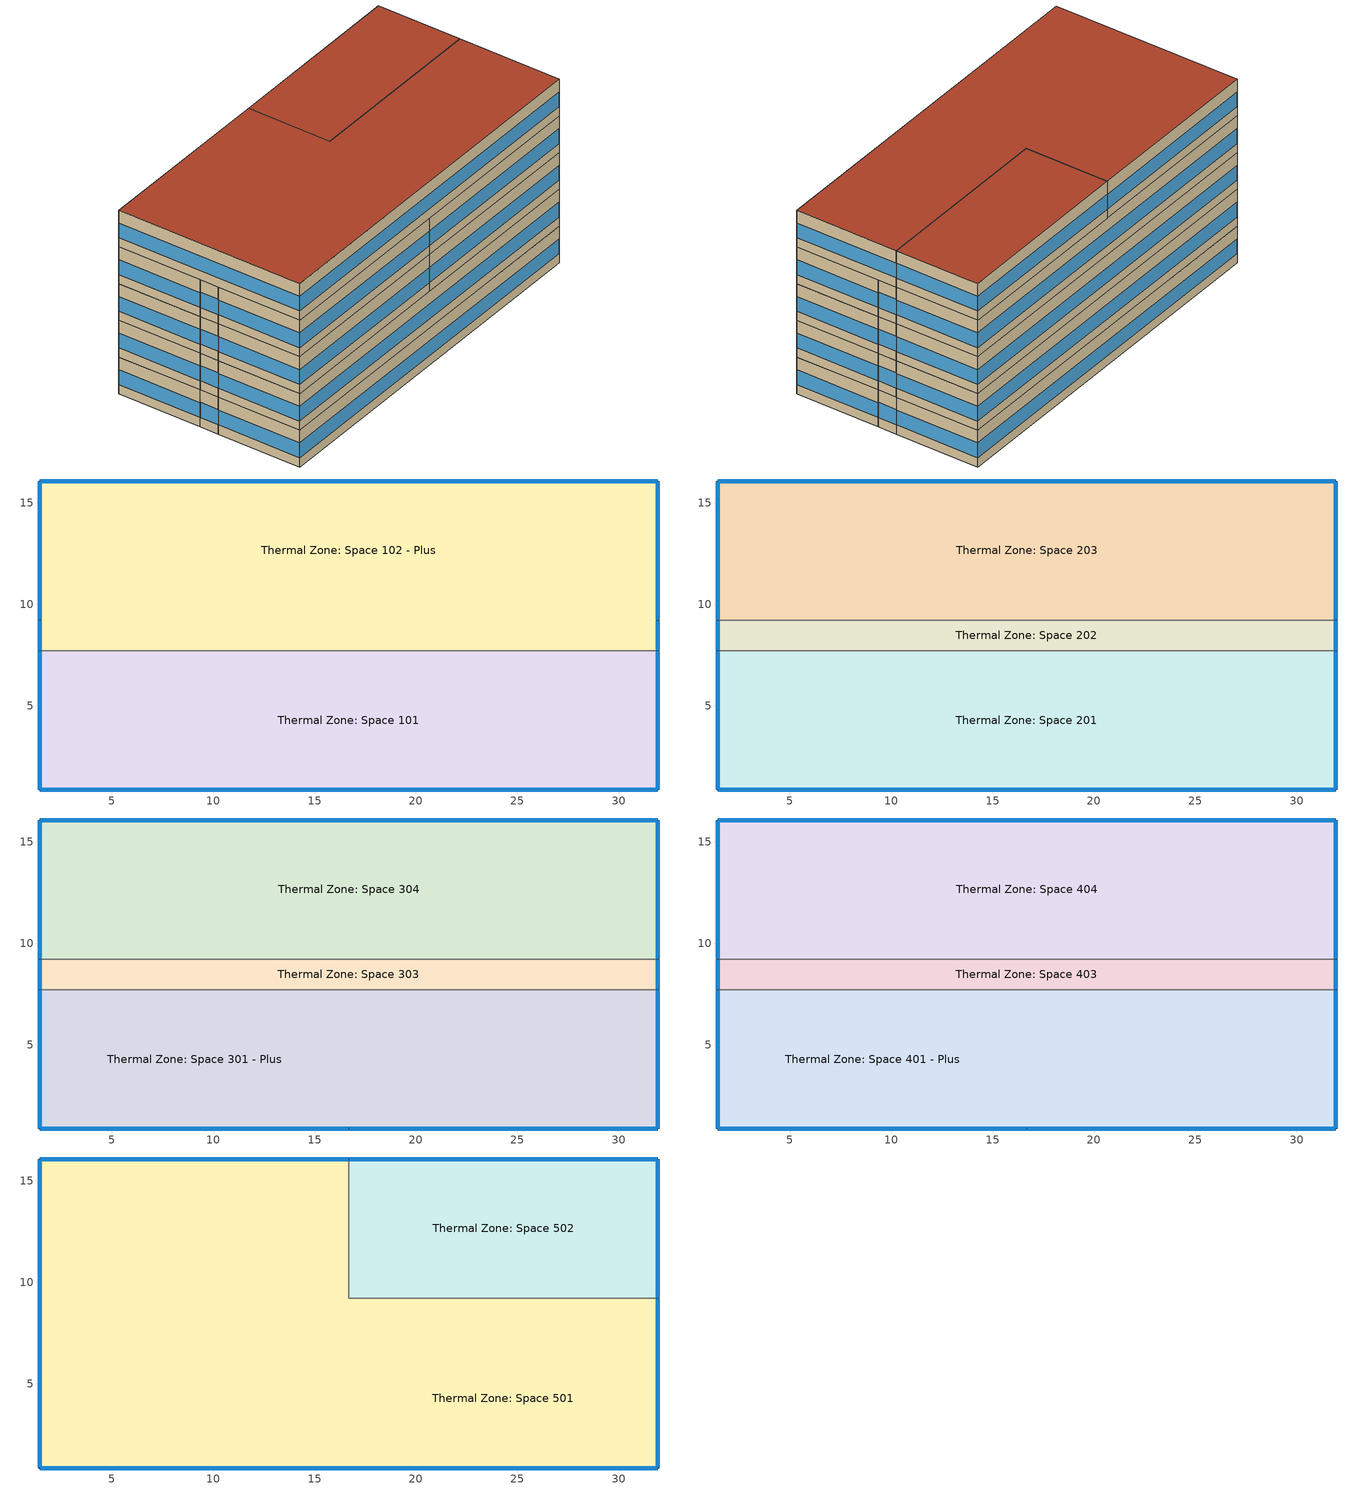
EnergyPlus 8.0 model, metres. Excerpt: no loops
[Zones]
Thermal Zone: Space 101
 floor ground (000 ExtSlabCarpet 4in ClimateZone 1-8): 31.93,7.7 31.93,0.84 1.45,0.84 1.45,7.7 z0
 wall outside (CBECS 1980-2004 ExtWall Mass ClimateZone 5b): 1.45,7.7 1.45,0.84 31.93,0.84 31.93,7.7 z0:3.05
 wall to Thermal Zone: Space 102 - Plus (000 Interior Wall): 31.93,7.7 1.45,7.7 z0:3.05
 window (CBECS 1980-2004 ExtWindow ClimateZone alt-lrgoff hosp 1-8): 31.93,0.87 31.93,7.67 / 1.45,7.67 1.45,0.87 z0.76:1.99; 1.47,0.84 31.9,0.84 z0.76:1.98
Thermal Zone: Space 102 - Plus
 floor ground (000 ExtSlabCarpet 4in ClimateZone 1-8): 31.93,9.22 31.93,7.7 1.45,7.7 1.45,9.22 z0; 31.93,16.08 31.93,9.22 1.45,9.22 1.45,16.08 z0
 wall outside (CBECS 1980-2004 ExtWall Mass ClimateZone 5b): 31.93,7.7 31.93,9.22 31.93,16.08 1.45,16.08 1.45,9.22 1.45,7.7 z0:3.05
 window (CBECS 1980-2004 ExtWindow ClimateZone alt-lrgoff hosp 1-8): 31.93,7.72 31.93,9.2 / 1.45,9.2 1.45,7.72 z0.76:2.02; 31.9,16.08 1.47,16.08 z0.76:1.98; 31.93,9.25 31.93,16.06 / 1.45,16.06 1.45,9.25 z0.76:1.99
Thermal Zone: Space 201
 floor to Thermal Zone: Space 101 (000 Interior Floor): 31.93,7.7 31.93,0.84 1.45,0.84 1.45,7.7 z3.05
 wall outside (CBECS 1980-2004 ExtWall Mass ClimateZone 5b): 1.45,7.7 1.45,0.84 31.93,0.84 31.93,7.7 z3.05:6.1
 wall to Thermal Zone: Space 202 (000 Interior Wall): 31.93,7.7 1.45,7.7 z3.05:6.1
 window (CBECS 1980-2004 ExtWindow ClimateZone alt-lrgoff hosp 1-8): 31.93,0.87 31.93,7.67 / 1.45,7.67 1.45,0.87 z3.81:5.04; 1.47,0.84 31.9,0.84 z3.81:5.03
Thermal Zone: Space 202
 floor to Thermal Zone: Space 102 - Plus (000 Interior Floor): 31.93,9.22 31.93,7.7 1.45,7.7 1.45,9.22 z3.05
 wall outside (CBECS 1980-2004 ExtWall Mass ClimateZone 5b): 31.93,7.7 31.93,9.22 / 1.45,9.22 1.45,7.7 z3.05:6.1
 wall to Thermal Zone: Space 203 (000 Interior Wall): 31.93,9.22 1.45,9.22 z3.05:6.1
 window (CBECS 1980-2004 ExtWindow ClimateZone alt-lrgoff hosp 1-8): 31.93,7.72 31.93,9.2 / 1.45,9.2 1.45,7.72 z3.81:5.07
Thermal Zone: Space 203
 floor to Thermal Zone: Space 102 - Plus (000 Interior Floor): 31.93,16.08 31.93,9.22 1.45,9.22 1.45,16.08 z3.05
 wall outside (CBECS 1980-2004 ExtWall Mass ClimateZone 5b): 31.93,9.22 31.93,16.08 1.45,16.08 1.45,9.22 z3.05:6.1
 window (CBECS 1980-2004 ExtWindow ClimateZone alt-lrgoff hosp 1-8): 31.9,16.08 1.47,16.08 z3.81:5.03; 31.93,9.25 31.93,16.06 / 1.45,16.06 1.45,9.25 z3.81:5.04
Thermal Zone: Space 301 - Plus
 floor to Thermal Zone: Space 201 (000 Interior Floor): 16.69,7.7 16.69,0.84 1.45,0.84 1.45,7.7 z6.1; 31.93,7.7 31.93,0.84 16.69,0.84 16.69,7.7 z6.1
 wall outside (CBECS 1980-2004 ExtWall Mass ClimateZone 5b): 1.45,7.7 1.45,0.84 16.69,0.84 31.93,0.84 31.93,7.7 z6.1:9.14
 wall to Thermal Zone: Space 303 (000 Interior Wall): 31.93,7.7 16.69,7.7 1.45,7.7 z6.1:9.14
 window (CBECS 1980-2004 ExtWindow ClimateZone alt-lrgoff hosp 1-8): 1.47,0.84 16.66,0.84 / 1.45,7.67 1.45,0.87 / 31.93,0.87 31.93,7.67 / 16.71,0.84 31.9,0.84 z6.86:8.08
Thermal Zone: Space 303
 floor to Thermal Zone: Space 202 (000 Interior Floor): 31.93,9.22 31.93,7.7 1.45,7.7 1.45,9.22 z6.1
 wall outside (CBECS 1980-2004 ExtWall Mass ClimateZone 5b): 31.93,7.7 31.93,9.22 / 1.45,9.22 1.45,7.7 z6.1:9.14
 wall to Thermal Zone: Space 304 (000 Interior Wall): 31.93,9.22 1.45,9.22 z6.1:9.14
 window (CBECS 1980-2004 ExtWindow ClimateZone alt-lrgoff hosp 1-8): 31.93,7.72 31.93,9.2 / 1.45,9.2 1.45,7.72 z6.86:8.12
Thermal Zone: Space 304
 floor to Thermal Zone: Space 203 (000 Interior Floor): 31.93,16.08 31.93,9.22 1.45,9.22 1.45,16.08 z6.1
 wall outside (CBECS 1980-2004 ExtWall Mass ClimateZone 5b): 31.93,9.22 31.93,16.08 1.45,16.08 1.45,9.22 z6.1:9.14
 window (CBECS 1980-2004 ExtWindow ClimateZone alt-lrgoff hosp 1-8): 31.9,16.08 1.47,16.08 / 31.93,9.25 31.93,16.06 / 1.45,16.06 1.45,9.25 z6.86:8.08
Thermal Zone: Space 401 - Plus
 floor to Thermal Zone: Space 301 - Plus (000 Interior Floor): 16.69,7.7 16.69,0.84 1.45,0.84 1.45,7.7 z9.14; 31.93,7.7 31.93,0.84 16.69,0.84 16.69,7.7 z9.14
 wall outside (CBECS 1980-2004 ExtWall Mass ClimateZone 5b): 1.45,7.7 1.45,0.84 16.69,0.84 31.93,0.84 31.93,7.7 z9.14:12.19
 wall to Thermal Zone: Space 403 (000 Interior Wall): 31.93,7.7 16.69,7.7 1.45,7.7 z9.14:12.19
 window (CBECS 1980-2004 ExtWindow ClimateZone alt-lrgoff hosp 1-8): 1.47,0.84 16.66,0.84 / 1.45,7.67 1.45,0.87 / 31.93,0.87 31.93,7.67 / 16.71,0.84 31.9,0.84 z9.9:11.13
Thermal Zone: Space 403
 floor to Thermal Zone: Space 303 (000 Interior Floor): 31.93,9.22 31.93,7.7 1.45,7.7 1.45,9.22 z9.14
 wall outside (CBECS 1980-2004 ExtWall Mass ClimateZone 5b): 31.93,7.7 31.93,9.22 / 1.45,9.22 1.45,7.7 z9.14:12.19
 wall to Thermal Zone: Space 404 (000 Interior Wall): 31.93,9.22 1.45,9.22 z9.14:12.19
 window (CBECS 1980-2004 ExtWindow ClimateZone alt-lrgoff hosp 1-8): 31.93,7.72 31.93,9.2 / 1.45,9.2 1.45,7.72 z9.9:11.17
Thermal Zone: Space 404
 floor to Thermal Zone: Space 304 (000 Interior Floor): 31.93,16.08 31.93,9.22 1.45,9.22 1.45,16.08 z9.14
 wall outside (CBECS 1980-2004 ExtWall Mass ClimateZone 5b): 31.93,9.22 31.93,16.08 1.45,16.08 1.45,9.22 z9.14:12.19
 window (CBECS 1980-2004 ExtWindow ClimateZone alt-lrgoff hosp 1-8): 31.9,16.08 1.47,16.08 / 31.93,9.25 31.93,16.06 / 1.45,16.06 1.45,9.25 z9.9:11.13
Thermal Zone: Space 501
 floor to Thermal Zone: Space 403 (000 Interior Floor): 31.93,9.22 31.93,7.7 1.45,7.7 1.45,9.22 z12.19
 floor to Thermal Zone: Space 404 (000 Interior Floor): 16.69,16.08 16.69,9.22 1.45,9.22 1.45,16.08 z12.19
 floor to Thermal Zone: Space 401 - Plus (000 Interior Floor): 31.93,7.7 31.93,0.84 16.69,0.84 16.69,7.7 z12.19; 16.69,7.7 16.69,0.84 1.45,0.84 1.45,7.7 z12.19
 wall outside (CBECS 1980-2004 ExtWall Mass ClimateZone 5b): 16.69,16.08 1.45,16.08 1.45,0.84 31.93,0.84 31.93,9.22 z12.19:15.24
 wall to Thermal Zone: Space 502 (000 Interior Wall): 31.93,9.22 16.69,9.22 16.69,16.08 z12.19:15.24
 window (CBECS 1980-2004 ExtWindow ClimateZone alt-lrgoff hosp 1-8): 16.66,16.08 1.47,16.08 / 31.93,0.87 31.93,9.2 / 1.45,16.06 1.45,0.87 z12.95:14.18; 1.47,0.84 31.9,0.84 z12.95:14.17
 roof outside (CBECS 1980-2004 ExtRoof IEAD ClimateZone 5b): 31.93,0.84 31.93,9.22 16.69,9.22 16.69,16.08 1.45,16.08 1.45,0.84 z15.24
Thermal Zone: Space 502
 floor to Thermal Zone: Space 404 (000 Interior Floor): 31.93,16.08 31.93,9.22 16.69,9.22 16.69,16.08 z12.19
 wall outside (CBECS 1980-2004 ExtWall Mass ClimateZone 5b): 31.93,9.22 31.93,16.08 16.69,16.08 z12.19:15.24
 window (CBECS 1980-2004 ExtWindow ClimateZone alt-lrgoff hosp 1-8): 31.9,16.08 16.71,16.08 / 31.93,9.25 31.93,16.06 z12.95:14.18
 roof outside (CBECS 1980-2004 ExtRoof IEAD ClimateZone 5b): 31.93,9.22 31.93,16.08 16.69,16.08 16.69,9.22 z15.24
[Building]
Large Hotel: North Axis {deg}=-0; Loads Convergence Tolerance Value=0.04; Temperature Convergence Tolerance Value {deltaC}=0.4; Solar Distribution=FullExterior; Maximum Number of Warmup Days=25
[Site:Location]
Site 1: Latitude {deg}=39.74; Longitude {deg}=-105.18; Time Zone {hr}=-7; Elevation {m}=1829
[SizingPeriod:DesignDay] Day of Month=21; Dry-Bulb Temperature Range Modifier Type=DefaultMultipliers; Barometric Pressure {Pa}=81198; Rain Indicator=No; Snow Indicator=No; Daylight Saving Time Indicator=No
Name | Month | Day Type | Maximum Dry-Bulb Temperature {C} | Daily Dry-Bulb Temperature Range {deltaC} | Humidity Condition Type | Wetbulb or DewPoint at Maximum Dry-Bulb {C} | Wind Speed {m/s} | Wind Direction {deg} | Solar Model Indicator | ASHRAE Clear Sky Optical Depth for Beam Irradiance (taub) | ASHRAE Clear Sky Optical Depth for Diffuse Irradiance (taud) | Enthalpy at Maximum Dry-Bulb {J/kg} | Sky Clearness
Denver Centennial  Golden   N Ann Clg .4% Condns DB=>MWB | 7 | SummerDesignDay | 33 | 15.2 | Wetbulb | 15.7 | 4.9 | 0 | ASHRAETau | 0.424 | 2.025
Denver Centennial  Golden   N Ann Clg .4% Condns DP=>MDB | 7 | SummerDesignDay | 20.2 | 15.2 | Dewpoint | 16.1 | 4.9 | 0 | ASHRAETau | 0.424 | 2.025
Denver Centennial  Golden   N Ann Clg .4% Condns Enth=>MDB | 7 | SummerDesignDay | 27.3 | 15.2 | Enthalpy |  | 4.9 | 0 | ASHRAETau | 0.424 | 2.025 | 59700
Denver Centennial  Golden   N Ann Clg .4% Condns WB=>MDB | 7 | SummerDesignDay | 27.3 | 15.2 | Wetbulb | 18.4 | 4.9 | 0 | ASHRAETau | 0.424 | 2.025
Denver Centennial  Golden   N Ann Htg 99.6% Condns DB | 12 | WinterDesignDay | -18.8 | 0 | Wetbulb | -18.8 | 3 | 340 | ASHRAEClearSky |  |  |  | 0
Denver Centennial  Golden   N Ann Htg Wind 99.6% Condns WS=>MCDB | 12 | WinterDesignDay | 3.9 | 0 | Wetbulb | 3.9 | 12.2 | 340 | ASHRAEClearSky |  |  |  | 0
Denver Centennial  Golden   N Ann Hum_n 99.6% Condns DP=>MCDB | 12 | WinterDesignDay | -10.9 | 0 | Dewpoint | -21.6 | 3 | 340 | ASHRAEClearSky |  |  |  | 0
[Material] Thermal Absorptance=0.9
Name | Roughness | Thickness {m} | Conductivity {W/m-K} | Density {kg/m3} | Specific Heat {J/kg-K} | Solar Absorptance | Visible Absorptance
000 F16 Acoustic tile | MediumSmooth | 0.0191 | 0.06 | 368 | 590 | 0.7 | 0.7
000 G01a 19mm gypsum board | MediumSmooth | 0.019 | 0.16 | 800 | 1090 | 0.7 | 0.7
000 M11 100mm lightweight concrete | MediumRough | 0.1016 | 0.53 | 1280 | 840 | 0.7 | 0.7
1/2IN Gypsum | Smooth | 0.0127 | 0.16 | 784.9 | 830 | 0.92 | 0.92
1IN Stucco | Smooth | 0.0253 | 0.6918 | 1858 | 837 | 0.92 | 0.92
8IN CONCRETE HW RefBldg | Rough | 0.2032 | 1.311 | 2240 | 836.8 | 0.7 | 0.7
IEAD NonRes Roof Insulation-3.51 | MediumRough | 0.159569 | 0.049 | 265 | 836.8 | 0.7 | 0.7
Mass NonRes Wall Insulation-1.26 | MediumRough | 0.0410299 | 0.049 | 265 | 836.8 | 0.7 | 0.7
MAT-CC05 4 HW CONCRETE | Rough | 0.1016 | 1.311 | 2240 | 836.8 | 0.7 | 0.7
Metal Decking | MediumSmooth | 0.0015 | 45.006 | 7680 | 418.4 | 0.7 | 0.3
Roof Membrane | VeryRough | 0.0095 | 0.16 | 1121.29 | 1460 | 0.7 | 0.7
[Material:AirGap]
Name | Thermal Resistance {m2-K/W}
000 F04 Wall air space resistance | 0.15
000 F05 Ceiling air space resistance | 0.18
[Material:NoMass]
CP02 CARPET PAD: Roughness=VeryRough; Thermal Resistance {m2-K/W}=0.2165; Thermal Absorptance=0.9; Solar Absorptance=0.7; Visible Absorptance=0.8
[WindowMaterial:SimpleGlazingSystem]
Fixed Window 5.84/0.25/0.11: U-Factor {W/m2-K}=6.92716; Solar Heat Gain Coefficient=0.25; Visible Transmittance=0.11
[Construction]
000 ExtSlabCarpet 4in ClimateZone 1-8: MAT-CC05 4 HW CONCRETE, CP02 CARPET PAD
000 Interior Floor: 000 F16 Acoustic tile, 000 F05 Ceiling air space resistance, 000 M11 100mm lightweight concrete
000 Interior Wall: 000 G01a 19mm gypsum board, 000 F04 Wall air space resistance, 000 G01a 19mm gypsum board
CBECS 1980-2004 ExtRoof IEAD ClimateZone 5b: Roof Membrane, IEAD NonRes Roof Insulation-3.51, Metal Decking
CBECS 1980-2004 ExtWall Mass ClimateZone 5b: 1IN Stucco, 8IN CONCRETE HW RefBldg, Mass NonRes Wall Insulation-1.26, 1/2IN Gypsum
CBECS 1980-2004 ExtWindow ClimateZone alt-lrgoff hosp 1-8: Fixed Window 5.84/0.25/0.11
[Zone]
Name | Part of Total Floor Area
Thermal Zone: Space 101; Thermal Zone: Space 201; Thermal Zone: Space 202; Thermal Zone: Space 203; Thermal Zone: Space 303; Thermal Zone: Space 304; Thermal Zone: Space 403; Thermal Zone: Space 404; Thermal Zone: Space 501; Thermal Zone: Space 502
Thermal Zone: Space 102 - Plus; Thermal Zone: Space 301 - Plus; Thermal Zone: Space 401 - Plus | Yes
[ZoneControl:Thermostat] Control Object Type 1=ThermostatSetpoint:DualSetpoint; Control Name 1=LargeHotel Guest Thermostat
Name | Zone or ZoneList | Control Type Schedule
Thermal Zone: Space 301 - Plus Thermostat | Thermal Zone: Space 301 - Plus | Thermal Zone: Space 301 - Plus Thermostat Schedule
Thermal Zone: Space 401 - Plus Thermostat | Thermal Zone: Space 401 - Plus | Thermal Zone: Space 401 - Plus Thermostat Schedule
[ThermostatSetpoint:DualSetpoint]
LargeHotel Guest Thermostat: Heating Setpoint Temperature Schedule=LargeHotel Guest HtgSetp; Cooling Setpoint Temperature Schedule=LargeHotel Guest ClgSetp
[Zone equipment]
Thermal Zone: Space 301 - Plus: OS:ZoneHVAC:PackagedTerminalHeatPump 3rd floor Guest
Thermal Zone: Space 401 - Plus: OS:ZoneHVAC:PackagedTerminalHeatPump 4th floor Guest
[Sizing:Zone] Zone Cooling Design Supply Air Temperature Input Method=SupplyAirTemperature; Zone Cooling Design Supply Air Temperature {C}=14; Zone Heating Design Supply Air Temperature Input Method=SupplyAirTemperature; Zone Heating Design Supply Air Temperature {C}=40; Zone Cooling Design Supply Air Humidity Ratio {kgWater/kgDryAir}=0.0085; Zone Heating Design Supply Air Humidity Ratio {kgWater/kgDryAir}=0.008; Design Specification Outdoor Air Object=LargeHotel GuestRoom Outdoor Air; Cooling Design Air Flow Method=DesignDay; Cooling Design Air Flow Rate {m3/s}=0; Cooling Minimum Air Flow per Zone Floor Area {m3/s-m2}=0.000762; Cooling Minimum Air Flow {m3/s}=0; Cooling Minimum Air Flow Fraction=0; Heating Design Air Flow Method=DesignDay; Heating Design Air Flow Rate {m3/s}=0; Heating Maximum Air Flow per Zone Floor Area {m3/s-m2}=0.002032; Heating Maximum Air Flow {m3/s}=0.141576; Heating Maximum Air Flow Fraction=0.3
Name | Design Specification Zone Air Distribution Object
Thermal Zone: Space 301 - Plus | Thermal Zone: Space 301 - Plus Design Spec Zone Air Dist
Thermal Zone: Space 401 - Plus | Thermal Zone: Space 401 - Plus Design Spec Zone Air Dist
[DesignSpecification:ZoneAirDistribution] Zone Air Distribution Effectiveness in Cooling Mode=1; Zone Air Distribution Effectiveness in Heating Mode=1
Thermal Zone: Space 301 - Plus Design Spec Zone Air Dist; Thermal Zone: Space 401 - Plus Design Spec Zone Air Dist
[DesignSpecification:OutdoorAir]
LargeHotel GuestRoom Outdoor Air: Outdoor Air Method=Sum; Outdoor Air Flow per Person {m3/s-person}=0; Outdoor Air Flow per Zone Floor Area {m3/s-m2}=0; Outdoor Air Flow per Zone {m3/s}=0; Outdoor Air Flow Air Changes per Hour {1/hr}=0
[InternalMass] Construction=000 Interior Wall
Name | Zone | Surface Area {m2}
Interior Partition Surface 1 | Thermal Zone: Space 102 - Plus | 92.90304
Interior Partition Surface 2 | Thermal Zone: Space 301 - Plus | 20.9032
Interior Partition Surface 3 | Thermal Zone: Space 401 - Plus | 20.9032
[ZoneHVAC:PackagedTerminalHeatPump] Availability Schedule=Always On Discrete 1; Supply Air Flow Rate During Cooling Operation {m3/s}=Autosize; Supply Air Flow Rate During Heating Operation {m3/s}=Autosize; Supply Air Flow Rate When No Cooling or Heating is Needed {m3/s}=Autosize; Outdoor Air Flow Rate During Cooling Operation {m3/s}=Autosize; Outdoor Air Flow Rate During Heating Operation {m3/s}=Autosize; Outdoor Air Flow Rate When No Cooling or Heating is Needed {m3/s}=Autosize; Heating Convergence Tolerance=0.001; Minimum Outdoor Dry-Bulb Temperature for Compressor Operation {C}=-8; Cooling Convergence Tolerance=0.001; Maximum Supply Air Temperature from Supplemental Heater {C}=Autosize; Maximum Outdoor Dry-Bulb Temperature for Supplemental Heater Operation {C}=21; Fan Placement=DrawThrough
Name | Supply Air Fan | Heating Coil | Cooling Coil | Supplemental Heating Coil
OS:ZoneHVAC:PackagedTerminalHeatPump 3rd floor Guest | OS:Fan:ConstantVolume 3 | OS:Coil:Heating:DX:SingleSpeed 2 | OS:Coil:Cooling:DX:SingleSpeed 3 | OS:Coil:Heating:Electric 5
OS:ZoneHVAC:PackagedTerminalHeatPump 4th floor Guest | OS:Fan:ConstantVolume 4 | OS:Coil:Heating:DX:SingleSpeed 3 | OS:Coil:Cooling:DX:SingleSpeed 4 | OS:Coil:Heating:Electric 6
[Fan:ConstantVolume] Availability Schedule=Always On Discrete 1; Fan Efficiency=0.7; Pressure Rise {Pa}=250; Maximum Flow Rate {m3/s}=AutoSize; Motor Efficiency=0.9; Motor In Airstream Fraction=1
OS:Fan:ConstantVolume 3; OS:Fan:ConstantVolume 4
[Coil:Heating:DX:SingleSpeed] Availability Schedule=Always On Discrete 1; Rated Total Heating Capacity {W}=Autosize; Rated COP {W/W}=5; Rated Air Flow Rate {m3/s}=Autosize; Minimum Outdoor Dry-Bulb Temperature for Compressor Operation {C}=-8; Maximum Outdoor Dry-Bulb Temperature for Defrost Operation {C}=5; Crankcase Heater Capacity {W}=0; Maximum Outdoor Dry-Bulb Temperature for Crankcase Heater Operation {C}=10; Defrost Strategy=Resistive; Defrost Control=Timed; Defrost Time Period Fraction=0.166667; Resistive Defrost Heater Capacity {W}=2000
Name | Total Heating Capacity Function of Temperature Curve | Total Heating Capacity Function of Flow Fraction Curve | Energy Input Ratio Function of Temperature Curve | Energy Input Ratio Function of Flow Fraction Curve | Part Load Fraction Correlation Curve
OS:Coil:Heating:DX:SingleSpeed 2 | OS:Curve:Biquadratic 11 | OS:Curve:Quadratic 14 | OS:Curve:Biquadratic 12 | OS:Curve:Quadratic 15 | OS:Curve:Quadratic 16
OS:Coil:Heating:DX:SingleSpeed 3 | OS:Curve:Biquadratic 13 | OS:Curve:Quadratic 17 | OS:Curve:Biquadratic 14 | OS:Curve:Quadratic 18 | OS:Curve:Quadratic 19
[Coil:Cooling:DX:SingleSpeed] Availability Schedule=Always On Discrete 1; Rated Total Cooling Capacity {W}=Autosize; Rated Sensible Heat Ratio=Autosize; Rated COP {W/W}=3; Rated Air Flow Rate {m3/s}=Autosize; Rated Evaporator Fan Power Per Volume Flow Rate {W/(m3/s)}=773.3; Condenser Type=AirCooled; Evaporative Condenser Effectiveness=0; Crankcase Heater Capacity {W}=0; Maximum Outdoor Dry-Bulb Temperature for Crankcase Heater Operation {C}=0; Basin Heater Capacity {W/K}=0; Basin Heater Setpoint Temperature {C}=10
Name | Total Cooling Capacity Function of Temperature Curve | Total Cooling Capacity Function of Flow Fraction Curve | Energy Input Ratio Function of Temperature Curve | Energy Input Ratio Function of Flow Fraction Curve | Part Load Fraction Correlation Curve
OS:Coil:Cooling:DX:SingleSpeed 3 | OS:Curve:Biquadratic 9 | OS:Curve:Quadratic 11 | OS:Curve:Biquadratic 10 | OS:Curve:Quadratic 12 | OS:Curve:Quadratic 13
OS:Coil:Cooling:DX:SingleSpeed 4 | OS:Curve:Biquadratic 15 | OS:Curve:Quadratic 20 | OS:Curve:Biquadratic 16 | OS:Curve:Quadratic 21 | OS:Curve:Quadratic 22
[Coil:Heating:Electric] Availability Schedule=Always On Discrete 1; Efficiency=1; Nominal Capacity {W}=Autosize
OS:Coil:Heating:Electric 5; OS:Coil:Heating:Electric 6
[AvailabilityManager:Scheduled] Schedule=Always On Discrete
Packaged Rooftop Air Conditioner - Kitchen Availability Manager; AvailabilityManager:Scheduled {5e265d31-321c-49ef-ae73-0bffe2d5f9f2}; Packaged Rooftop VAV with PFP Boxes and Reheat - Dining Availability Manager; AvailabilityManager:Scheduled {28eb9afa-c406-4782-a715-55106ba433e9}; VAV with Reheat 1st floor Availability Manager; AvailabilityManager:Scheduled {d08e71d2-c37d-48da-94ea-218967fdc674}; VAV with Reheat 2nd floor Availability Manager; AvailabilityManager:Scheduled {2d3d9d4e-ea86-4541-aa47-704f22700c2c}; VAV with Reheat 3rd and 4th floor (hand built) Availability Manager; AvailabilityManager:Scheduled {f49122ef-c802-496b-8666-f330b996aef4}
[Schedule:Compact]
Thermal Zone: Space 301 - Plus Thermostat Schedule; Thermal Zone: Space 401 - Plus Thermostat Schedule: Through: 12/31, For: AllDays, Until: 24:00, 4
[Schedule:Day:Interval]
LargeHotel Guest HtgSetp Default Schedule; LargeHotel Guest HtgSetp Summer Design Day; LargeHotel Guest HtgSetp Winter Design Day: No, 24:00, 21
LargeHotel Guest ClgSetp Default Schedule; LargeHotel Guest ClgSetp Summer Design Day; LargeHotel Guest ClgSetp Winter Design Day: No, 24:00, 24
[Schedule:Week:Daily]
Schedule:Week:Daily {bb484af6-1c8a-4ecc-8fa8-09d23cdcabc8}: LargeHotel Guest HtgSetp Default Schedule, LargeHotel Guest HtgSetp Default Schedule, LargeHotel Guest HtgSetp Default Schedule, LargeHotel Guest HtgSetp Default Schedule, LargeHotel Guest HtgSetp Default Schedule, LargeHotel Guest HtgSetp Default Schedule, LargeHotel Guest HtgSetp Default Schedule, LargeHotel Guest HtgSetp Default Schedule, LargeHotel Guest HtgSetp Summer Design Day, LargeHotel Guest HtgSetp Winter Design Day, LargeHotel Guest HtgSetp Default Schedule, LargeHotel Guest HtgSetp Default Schedule
Schedule:Week:Daily {5fbbb93d-3e8e-4474-a52a-d4998270cdcd}: LargeHotel Guest ClgSetp Default Schedule, LargeHotel Guest ClgSetp Default Schedule, LargeHotel Guest ClgSetp Default Schedule, LargeHotel Guest ClgSetp Default Schedule, LargeHotel Guest ClgSetp Default Schedule, LargeHotel Guest ClgSetp Default Schedule, LargeHotel Guest ClgSetp Default Schedule, LargeHotel Guest ClgSetp Default Schedule, LargeHotel Guest ClgSetp Summer Design Day, LargeHotel Guest ClgSetp Winter Design Day, LargeHotel Guest ClgSetp Default Schedule, LargeHotel Guest ClgSetp Default Schedule
[Schedule:Year]
LargeHotel Guest HtgSetp: Schedule:Week:Daily {bb484af6-1c8a-4ecc-8fa8-09d23cdcabc8}, 1, 1, 12, 31
LargeHotel Guest ClgSetp: Schedule:Week:Daily {5fbbb93d-3e8e-4474-a52a-d4998270cdcd}, 1, 1, 12, 31
[Schedule:Constant] Hourly Value=1
Always On Discrete; Always On Discrete 1
[Curve:Biquadratic]
Name | Coefficient1 Constant | Coefficient2 x | Coefficient3 x**2 | Coefficient4 y | Coefficient5 y**2 | Coefficient6 x*y | Minimum Value of x {BasedOnField A2} | Maximum Value of x {BasedOnField A2} | Minimum Value of y {BasedOnField A3} | Maximum Value of y {BasedOnField A3}
OS:Curve:Biquadratic 11; OS:Curve:Biquadratic 13 | 0.758746 | 0 | 0 | 0.027626 | 0.000148716 | 0 | 0 | 1 | 0 | 1
OS:Curve:Biquadratic 12; OS:Curve:Biquadratic 14 | 1.19248 | -0.0300438 | 0.00103745 | 0 | 0 | 0 | -20 | 20 | 0 | 1
OS:Curve:Biquadratic 9; OS:Curve:Biquadratic 15 | 0.42415 | 0.04426 | -0.00042 | 0.00333 | -8e-005 | -0.00021 | 17 | 22 | 13 | 46
OS:Curve:Biquadratic 10; OS:Curve:Biquadratic 16 | 1.23649 | -0.02431 | 0.00057 | -0.01434 | 0.00063 | -0.00038 | 17 | 22 | 13 | 46
[Curve:Quadratic]
Name | Coefficient1 Constant | Coefficient2 x | Coefficient3 x**2 | Minimum Value of x {BasedOnField A2} | Maximum Value of x {BasedOnField A2}
OS:Curve:Quadratic 14; OS:Curve:Quadratic 17 | 0.84 | 0.16 | 0 | 0.5 | 1.5
OS:Curve:Quadratic 15; OS:Curve:Quadratic 18 | 1.3824 | -0.4336 | 0.0512 | 0 | 1
OS:Curve:Quadratic 16; OS:Curve:Quadratic 19 | 0.85 | 0.15 | 0 | 0 | 1
OS:Curve:Quadratic 11; OS:Curve:Quadratic 20 | 0.77136 | 0.34053 | -0.11088 | 0.75918 | 1.13877
OS:Curve:Quadratic 12; OS:Curve:Quadratic 21 | 1.2055 | -0.32953 | 0.12308 | 0.75918 | 1.13877
OS:Curve:Quadratic 13; OS:Curve:Quadratic 22 | 0.771 | 0.229 | 0 | 0 | 1
